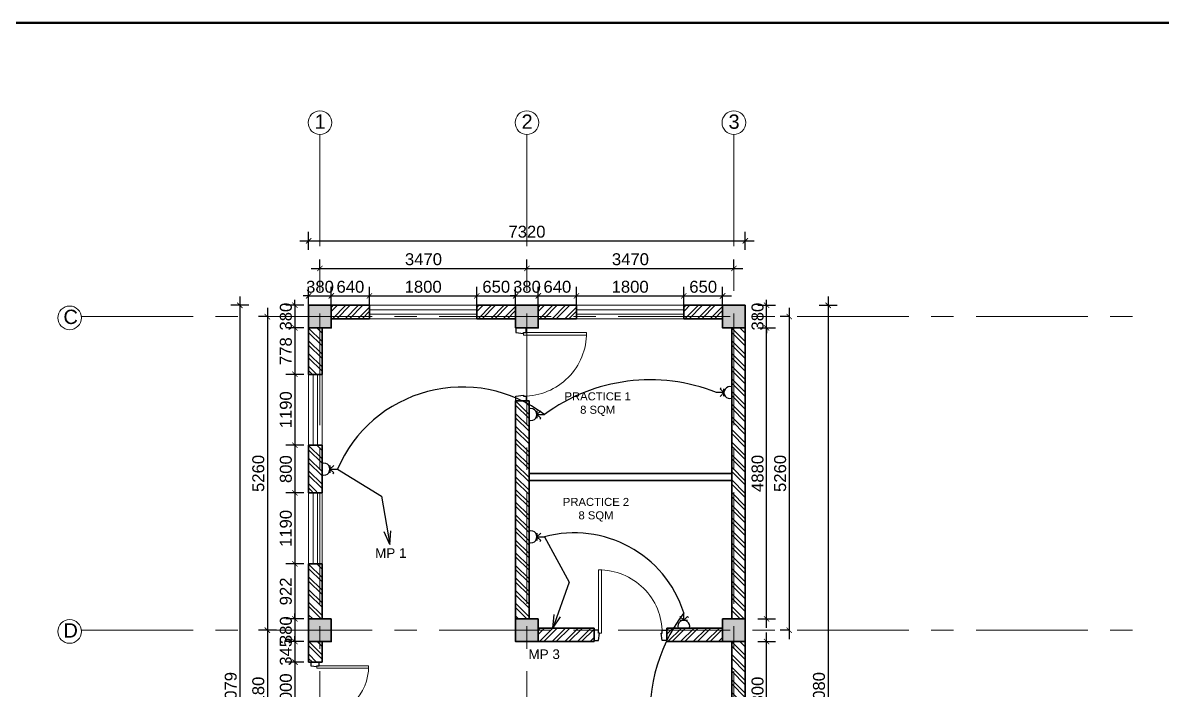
# Model space of a CAD drawing. Header units: inches. Extents: x 527934 to 2134587, y -408734 to 227304.
# Drawn here: x 1940312 to 1959416, y -239262 to -228067 of the extents above; entities that cross this region are included whole.
import ezdxf

# ---------------------------------------------------------------- set-up
doc = ezdxf.new("R2010")
doc.units = ezdxf.units.IN
doc.header["$MEASUREMENT"] = 0
doc.linetypes.add('CENTER', pattern=[2, 1.25, -0.25, 0.25, -0.25])
for name, color, linetype, lineweight in [('2 POWER TEL COMP', 3, 'Continuous', 25), ('6 LIGHT PT WIRING', 3, 'Continuous', 25), ('7 POWER PT WIRING', 3, 'Continuous', 25), ('centre line', 1, 'CENTER', 9), ('dim', 253, 'Continuous', 9), ('door', 77, 'Continuous', 13), ('furniture', 253, 'Continuous', 5), ('hatch', 250, 'Continuous', 5), ('sill', 253, 'Continuous', 13), ('text', 7, 'Continuous', 13), ('TITLE THICK', 7, 'Continuous', 50), ('wall - brick', 30, 'Continuous', 35), ('window', 1, 'Continuous', 15)]:
    doc.layers.add(name, color=color, linetype=linetype, lineweight=lineweight)
doc.styles.add('labelling', font='arial.ttf')
doc.styles.get("Standard").update_dxf_attribs({"font": 'arial.ttf'})
doc.styles.add('style1', font='arial.ttf')
doc.dimstyles.new('dim 100', dxfattribs={"dimtxt": 200, "dimasz": 90, "dimexe": 150, "dimexo": 150, "dimgap": 50, "dimtad": 1, "dimdec": 0, "dimzin": 0, "dimdsep": 46, "dimtxsty": 'Standard', "dimblk": 'ARCHTICK', "dimcen": 100, "dimdle": 150, "dimazin": 0, "dimtfac": 1, "dimtdec": 0, "dimtix": 1, "dimtmove": 2, "dimatfit": 3, "dimfxl": 150, "dimfxlon": 1, "dimtolj": 1, "dimtzin": 0, "dimarcsym": 0})

# ---------------------------------------------------------------- blocks, each defined once
blk = doc.blocks.new('Dd1')
at = {"layer": 'door'}
for p, q in [((6330587, 14339), (6330587, 13509)), ((6330599, 14377), (6330625, 14377)), ((6330625, 14377), (6330625, 13510))]:
    blk.add_line(p, q, dxfattribs=at)
at = {"layer": 'door', "lineweight": 25}
for points in [[(6330599, 14377), (6330587, 14377), (6330587, 14339), (6330524, 14339), (6330524, 14479), (6330587, 14479)], [(6331449, 14377), (6331461, 14377), (6331461, 14339), (6331524, 14339), (6331524, 14479), (6331461, 14479)]]:
    blk.add_lwpolyline(points, close=True, dxfattribs=at)
at = {"layer": 'door'}
blk.add_arc((6330593, 14377), 868, 269.6039, 0, dxfattribs=at)
blk = doc.blocks.new('_ArchTick')
at = {"color": 0, "linetype": 'ByBlock', "const_width": 0.15}
blk.add_lwpolyline([(-0.5, -0.5), (0.5, 0.5)], dxfattribs=at)
blk = doc.blocks.new('*D2222')
at = {"layer": 'Defpoints', "color": 0, "ltscale": 400}
for p in [(1945485, -232648), (1945105, -233111), (1945485, -233111)]:
    blk.add_point(p, dxfattribs=at)
at = {"layer": 'dim', "color": 0, "lineweight": -2, "ltscale": 400}
for p, q in [((1945105, -232798), (1945105, -232498)), ((1945485, -232798), (1945485, -232498)), ((1945105, -232648), (1945015, -232648)), ((1945105, -232648), (1945485, -232648)), ((1945485, -232648), (1945575, -232648))]:
    blk.add_line(p, q, dxfattribs=at)
at = {"layer": 'dim', "color": 0, "lineweight": -2, "ltscale": 400, "xscale": 90, "yscale": 90, "zscale": 90}
blk.add_blockref('_ArchTick', (1945105, -232648), dxfattribs=at)
at = {"layer": 'dim', "color": 0, "lineweight": -2, "ltscale": 400, "xscale": 90, "yscale": 90, "zscale": 90, "rotation": 180}
blk.add_blockref('_ArchTick', (1945485, -232648), dxfattribs=at)
at = {"layer": 'dim', "color": 0, "ltscale": 400, "insert": (1945295, -232496), "char_height": 200, "attachment_point": 5}
blk.add_mtext('\\A1;380', dxfattribs=at)
blk = doc.blocks.new('*D2223')
at = {"layer": 'Defpoints', "color": 0, "ltscale": 400}
for p in [(1946125, -232648), (1945485, -233111), (1946125, -233111)]:
    blk.add_point(p, dxfattribs=at)
at = {"layer": 'dim', "color": 0, "lineweight": -2, "ltscale": 400}
for p, q in [((1945485, -232798), (1945485, -232498)), ((1946125, -232798), (1946125, -232498)), ((1945335, -232648), (1946275, -232648))]:
    blk.add_line(p, q, dxfattribs=at)
at = {"layer": 'dim', "color": 0, "lineweight": -2, "ltscale": 400, "xscale": 90, "yscale": 90, "zscale": 90, "rotation": 180}
blk.add_blockref('_ArchTick', (1945485, -232648), dxfattribs=at)
at = {"layer": 'dim', "color": 0, "lineweight": -2, "ltscale": 400, "xscale": 90, "yscale": 90, "zscale": 90}
blk.add_blockref('_ArchTick', (1946125, -232648), dxfattribs=at)
at = {"layer": 'dim', "color": 0, "ltscale": 400, "insert": (1945805, -232496), "char_height": 200, "attachment_point": 5}
blk.add_mtext('\\A1;640', dxfattribs=at)
blk = doc.blocks.new('*D2224')
at = {"layer": 'Defpoints', "color": 0, "ltscale": 400}
for p in [(1947925, -232648), (1946125, -233111), (1947925, -233111)]:
    blk.add_point(p, dxfattribs=at)
at = {"layer": 'dim', "color": 0, "lineweight": -2, "ltscale": 400}
for p, q in [((1946125, -232798), (1946125, -232498)), ((1947925, -232798), (1947925, -232498)), ((1945975, -232648), (1948075, -232648))]:
    blk.add_line(p, q, dxfattribs=at)
at = {"layer": 'dim', "color": 0, "lineweight": -2, "ltscale": 400, "xscale": 90, "yscale": 90, "zscale": 90, "rotation": 180}
blk.add_blockref('_ArchTick', (1946125, -232648), dxfattribs=at)
at = {"layer": 'dim', "color": 0, "lineweight": -2, "ltscale": 400, "xscale": 90, "yscale": 90, "zscale": 90}
blk.add_blockref('_ArchTick', (1947925, -232648), dxfattribs=at)
at = {"layer": 'dim', "color": 0, "ltscale": 400, "insert": (1947025, -232496), "char_height": 200, "attachment_point": 5}
blk.add_mtext('\\A1;1800', dxfattribs=at)
blk = doc.blocks.new('*D2225')
at = {"layer": 'Defpoints', "color": 0, "ltscale": 400}
for p in [(1948575, -232648), (1947925, -233111), (1948575, -233111)]:
    blk.add_point(p, dxfattribs=at)
at = {"layer": 'dim', "color": 0, "lineweight": -2, "ltscale": 400}
for p, q in [((1947925, -232798), (1947925, -232498)), ((1948575, -232798), (1948575, -232498)), ((1947775, -232648), (1948725, -232648))]:
    blk.add_line(p, q, dxfattribs=at)
at = {"layer": 'dim', "color": 0, "lineweight": -2, "ltscale": 400, "xscale": 90, "yscale": 90, "zscale": 90, "rotation": 180}
blk.add_blockref('_ArchTick', (1947925, -232648), dxfattribs=at)
at = {"layer": 'dim', "color": 0, "lineweight": -2, "ltscale": 400, "xscale": 90, "yscale": 90, "zscale": 90}
blk.add_blockref('_ArchTick', (1948575, -232648), dxfattribs=at)
at = {"layer": 'dim', "color": 0, "ltscale": 400, "insert": (1948250, -232496), "char_height": 200, "attachment_point": 5}
blk.add_mtext('\\A1;650', dxfattribs=at)
blk = doc.blocks.new('*D2226')
at = {"layer": 'Defpoints', "color": 0, "ltscale": 400}
for p in [(1948955, -232648), (1948575, -233111), (1948955, -233111)]:
    blk.add_point(p, dxfattribs=at)
at = {"layer": 'dim', "color": 0, "lineweight": -2, "ltscale": 400}
for p, q in [((1948575, -232798), (1948575, -232498)), ((1948955, -232798), (1948955, -232498)), ((1948575, -232648), (1948485, -232648)), ((1948575, -232648), (1948955, -232648)), ((1948955, -232648), (1949045, -232648))]:
    blk.add_line(p, q, dxfattribs=at)
at = {"layer": 'dim', "color": 0, "lineweight": -2, "ltscale": 400, "xscale": 90, "yscale": 90, "zscale": 90}
blk.add_blockref('_ArchTick', (1948575, -232648), dxfattribs=at)
at = {"layer": 'dim', "color": 0, "lineweight": -2, "ltscale": 400, "xscale": 90, "yscale": 90, "zscale": 90, "rotation": 180}
blk.add_blockref('_ArchTick', (1948955, -232648), dxfattribs=at)
at = {"layer": 'dim', "color": 0, "ltscale": 400, "insert": (1948765, -232496), "char_height": 200, "attachment_point": 5}
blk.add_mtext('\\A1;380', dxfattribs=at)
blk = doc.blocks.new('*D2227')
at = {"layer": 'Defpoints', "color": 0, "ltscale": 400}
for p in [(1949595, -232648), (1948955, -233111), (1949595, -233111)]:
    blk.add_point(p, dxfattribs=at)
at = {"layer": 'dim', "color": 0, "lineweight": -2, "ltscale": 400}
for p, q in [((1948955, -232798), (1948955, -232498)), ((1949595, -232798), (1949595, -232498)), ((1948805, -232648), (1949745, -232648))]:
    blk.add_line(p, q, dxfattribs=at)
at = {"layer": 'dim', "color": 0, "lineweight": -2, "ltscale": 400, "xscale": 90, "yscale": 90, "zscale": 90, "rotation": 180}
blk.add_blockref('_ArchTick', (1948955, -232648), dxfattribs=at)
at = {"layer": 'dim', "color": 0, "lineweight": -2, "ltscale": 400, "xscale": 90, "yscale": 90, "zscale": 90}
blk.add_blockref('_ArchTick', (1949595, -232648), dxfattribs=at)
at = {"layer": 'dim', "color": 0, "ltscale": 400, "insert": (1949275, -232496), "char_height": 200, "attachment_point": 5}
blk.add_mtext('\\A1;640', dxfattribs=at)
blk = doc.blocks.new('*D2228')
at = {"layer": 'Defpoints', "color": 0, "ltscale": 400}
for p in [(1951395, -232648), (1949595, -233111), (1951395, -233111)]:
    blk.add_point(p, dxfattribs=at)
at = {"layer": 'dim', "color": 0, "lineweight": -2, "ltscale": 400}
for p, q in [((1949595, -232798), (1949595, -232498)), ((1951395, -232798), (1951395, -232498)), ((1949445, -232648), (1951545, -232648))]:
    blk.add_line(p, q, dxfattribs=at)
at = {"layer": 'dim', "color": 0, "lineweight": -2, "ltscale": 400, "xscale": 90, "yscale": 90, "zscale": 90, "rotation": 180}
blk.add_blockref('_ArchTick', (1949595, -232648), dxfattribs=at)
at = {"layer": 'dim', "color": 0, "lineweight": -2, "ltscale": 400, "xscale": 90, "yscale": 90, "zscale": 90}
blk.add_blockref('_ArchTick', (1951395, -232648), dxfattribs=at)
at = {"layer": 'dim', "color": 0, "ltscale": 400, "insert": (1950495, -232496), "char_height": 200, "attachment_point": 5}
blk.add_mtext('\\A1;1800', dxfattribs=at)
blk = doc.blocks.new('*D2229')
at = {"layer": 'Defpoints', "color": 0, "ltscale": 400}
for p in [(1952045, -232648), (1951395, -233111), (1952045, -233111)]:
    blk.add_point(p, dxfattribs=at)
at = {"layer": 'dim', "color": 0, "lineweight": -2, "ltscale": 400}
for p, q in [((1951395, -232798), (1951395, -232498)), ((1952045, -232798), (1952045, -232498)), ((1951245, -232648), (1952195, -232648))]:
    blk.add_line(p, q, dxfattribs=at)
at = {"layer": 'dim', "color": 0, "lineweight": -2, "ltscale": 400, "xscale": 90, "yscale": 90, "zscale": 90, "rotation": 180}
blk.add_blockref('_ArchTick', (1951395, -232648), dxfattribs=at)
at = {"layer": 'dim', "color": 0, "lineweight": -2, "ltscale": 400, "xscale": 90, "yscale": 90, "zscale": 90}
blk.add_blockref('_ArchTick', (1952045, -232648), dxfattribs=at)
at = {"layer": 'dim', "color": 0, "ltscale": 400, "insert": (1951720, -232496), "char_height": 200, "attachment_point": 5}
blk.add_mtext('\\A1;650', dxfattribs=at)
blk = doc.blocks.new('*D2230')
at = {"layer": 'Defpoints', "color": 0, "ltscale": 400}
for p in [(1945295, -232187), (1948765, -232187), (1948765, -232187)]:
    blk.add_point(p, dxfattribs=at)
at = {"layer": 'dim', "color": 0, "lineweight": -2, "ltscale": 400}
for p, q in [((1945295, -232187), (1945295, -232037)), ((1948765, -232187), (1948765, -232037)), ((1945145, -232187), (1948915, -232187))]:
    blk.add_line(p, q, dxfattribs=at)
at = {"layer": 'dim', "color": 0, "lineweight": -2, "ltscale": 400, "xscale": 90, "yscale": 90, "zscale": 90, "rotation": 180}
blk.add_blockref('_ArchTick', (1945295, -232187), dxfattribs=at)
at = {"layer": 'dim', "color": 0, "lineweight": -2, "ltscale": 400, "xscale": 90, "yscale": 90, "zscale": 90}
blk.add_blockref('_ArchTick', (1948765, -232187), dxfattribs=at)
at = {"layer": 'dim', "color": 0, "ltscale": 400, "insert": (1947030, -232034), "char_height": 200, "attachment_point": 5}
blk.add_mtext('\\A1;3470', dxfattribs=at)
blk = doc.blocks.new('*D2231')
at = {"layer": 'Defpoints', "color": 0, "ltscale": 400}
for p in [(1948765, -232187), (1952235, -232187), (1952235, -232187)]:
    blk.add_point(p, dxfattribs=at)
at = {"layer": 'dim', "color": 0, "lineweight": -2, "ltscale": 400}
for p, q in [((1948765, -232187), (1948765, -232037)), ((1952235, -232187), (1952235, -232037)), ((1948615, -232187), (1952385, -232187))]:
    blk.add_line(p, q, dxfattribs=at)
at = {"layer": 'dim', "color": 0, "lineweight": -2, "ltscale": 400, "xscale": 90, "yscale": 90, "zscale": 90, "rotation": 180}
blk.add_blockref('_ArchTick', (1948765, -232187), dxfattribs=at)
at = {"layer": 'dim', "color": 0, "lineweight": -2, "ltscale": 400, "xscale": 90, "yscale": 90, "zscale": 90}
blk.add_blockref('_ArchTick', (1952235, -232187), dxfattribs=at)
at = {"layer": 'dim', "color": 0, "ltscale": 400, "insert": (1950500, -232034), "char_height": 200, "attachment_point": 5}
blk.add_mtext('\\A1;3470', dxfattribs=at)
blk = doc.blocks.new('*D2232')
at = {"layer": 'Defpoints', "color": 0, "ltscale": 400}
for p in [(1952425, -231725), (1945105, -233377), (1952425, -233377)]:
    blk.add_point(p, dxfattribs=at)
at = {"layer": 'dim', "color": 0, "lineweight": -2, "ltscale": 400}
for p, q in [((1944955, -231725), (1952575, -231725)), ((1945105, -231875), (1945105, -231575)), ((1952425, -231875), (1952425, -231575))]:
    blk.add_line(p, q, dxfattribs=at)
at = {"layer": 'dim', "color": 0, "lineweight": -2, "ltscale": 400, "xscale": 90, "yscale": 90, "zscale": 90, "rotation": 180}
blk.add_blockref('_ArchTick', (1945105, -231725), dxfattribs=at)
at = {"layer": 'dim', "color": 0, "lineweight": -2, "ltscale": 400, "xscale": 90, "yscale": 90, "zscale": 90}
blk.add_blockref('_ArchTick', (1952425, -231725), dxfattribs=at)
at = {"layer": 'dim', "color": 0, "ltscale": 400, "insert": (1948765, -231572), "char_height": 200, "attachment_point": 5}
blk.add_mtext('\\A1;7320', dxfattribs=at)
blk = doc.blocks.new('*D2233')
at = {"layer": 'Defpoints', "color": 0, "ltscale": 400}
for p in [(1945409, -232806), (1944875, -233186), (1945409, -233186)]:
    blk.add_point(p, dxfattribs=at)
at = {"layer": 'dim', "color": 0, "lineweight": -2, "ltscale": 400}
for p, q in [((1945025, -232806), (1944725, -232806)), ((1944875, -232806), (1944875, -232716)), ((1944875, -232806), (1944875, -233186)), ((1945025, -233186), (1944725, -233186)), ((1944875, -233186), (1944875, -233276))]:
    blk.add_line(p, q, dxfattribs=at)
at = {"layer": 'dim', "color": 0, "lineweight": -2, "ltscale": 400, "xscale": 90, "yscale": 90, "zscale": 90}
for p, rotation in [((1944875, -232806), 270), ((1944875, -233186), 90)]:
    blk.add_blockref('_ArchTick', p, dxfattribs=dict(at, rotation=rotation))
at = {"layer": 'dim', "color": 0, "ltscale": 400, "insert": (1944723, -232996), "char_height": 200, "attachment_point": 5, "rotation": 90}
blk.add_mtext('\\A1;380', dxfattribs=at)
blk = doc.blocks.new('*D2234')
at = {"layer": 'Defpoints', "color": 0, "ltscale": 400}
for p in [(1945409, -233186), (1944875, -233964), (1945409, -233964)]:
    blk.add_point(p, dxfattribs=at)
at = {"layer": 'dim', "color": 0, "lineweight": -2, "ltscale": 400}
for p, q in [((1944875, -233036), (1944875, -234114)), ((1945025, -233186), (1944725, -233186)), ((1945025, -233964), (1944725, -233964))]:
    blk.add_line(p, q, dxfattribs=at)
at = {"layer": 'dim', "color": 0, "lineweight": -2, "ltscale": 400, "xscale": 90, "yscale": 90, "zscale": 90}
for p, rotation in [((1944875, -233186), 90), ((1944875, -233964), 270)]:
    blk.add_blockref('_ArchTick', p, dxfattribs=dict(at, rotation=rotation))
at = {"layer": 'dim', "color": 0, "ltscale": 400, "insert": (1944723, -233575), "char_height": 200, "attachment_point": 5, "rotation": 90}
blk.add_mtext('\\A1;778', dxfattribs=at)
blk = doc.blocks.new('*D2235')
at = {"layer": 'Defpoints', "color": 0, "ltscale": 400}
for p in [(1945409, -233964), (1944875, -235154), (1945409, -235154)]:
    blk.add_point(p, dxfattribs=at)
at = {"layer": 'dim', "color": 0, "lineweight": -2, "ltscale": 400}
for p, q in [((1944875, -233814), (1944875, -235304)), ((1945025, -233964), (1944725, -233964)), ((1945025, -235154), (1944725, -235154))]:
    blk.add_line(p, q, dxfattribs=at)
at = {"layer": 'dim', "color": 0, "lineweight": -2, "ltscale": 400, "xscale": 90, "yscale": 90, "zscale": 90}
for p, rotation in [((1944875, -233964), 90), ((1944875, -235154), 270)]:
    blk.add_blockref('_ArchTick', p, dxfattribs=dict(at, rotation=rotation))
at = {"layer": 'dim', "color": 0, "ltscale": 400, "insert": (1944723, -234559), "char_height": 200, "attachment_point": 5, "rotation": 90}
blk.add_mtext('\\A1;1190', dxfattribs=at)
blk = doc.blocks.new('*D2236')
at = {"layer": 'Defpoints', "color": 0, "ltscale": 400}
for p in [(1945409, -235154), (1944875, -235954), (1945409, -235954)]:
    blk.add_point(p, dxfattribs=at)
at = {"layer": 'dim', "color": 0, "lineweight": -2, "ltscale": 400}
for p, q in [((1945025, -235154), (1944725, -235154)), ((1944875, -235004), (1944875, -236104)), ((1945025, -235954), (1944725, -235954))]:
    blk.add_line(p, q, dxfattribs=at)
at = {"layer": 'dim', "color": 0, "lineweight": -2, "ltscale": 400, "xscale": 90, "yscale": 90, "zscale": 90}
for p, rotation in [((1944875, -235154), 90), ((1944875, -235954), 270)]:
    blk.add_blockref('_ArchTick', p, dxfattribs=dict(at, rotation=rotation))
at = {"layer": 'dim', "color": 0, "ltscale": 400, "insert": (1944723, -235554), "char_height": 200, "attachment_point": 5, "rotation": 90}
blk.add_mtext('\\A1;800', dxfattribs=at)
blk = doc.blocks.new('*D2237')
at = {"layer": 'Defpoints', "color": 0, "ltscale": 400}
for p in [(1945409, -235954), (1944875, -237144), (1945409, -237144)]:
    blk.add_point(p, dxfattribs=at)
at = {"layer": 'dim', "color": 0, "lineweight": -2, "ltscale": 400}
for p, q in [((1944875, -235804), (1944875, -237294)), ((1945025, -235954), (1944725, -235954)), ((1945025, -237144), (1944725, -237144))]:
    blk.add_line(p, q, dxfattribs=at)
at = {"layer": 'dim', "color": 0, "lineweight": -2, "ltscale": 400, "xscale": 90, "yscale": 90, "zscale": 90}
for p, rotation in [((1944875, -235954), 90), ((1944875, -237144), 270)]:
    blk.add_blockref('_ArchTick', p, dxfattribs=dict(at, rotation=rotation))
at = {"layer": 'dim', "color": 0, "ltscale": 400, "insert": (1944723, -236549), "char_height": 200, "attachment_point": 5, "rotation": 90}
blk.add_mtext('\\A1;1190', dxfattribs=at)
blk = doc.blocks.new('*D2238')
at = {"layer": 'Defpoints', "color": 0, "ltscale": 400}
for p in [(1945409, -237144), (1944875, -238066), (1945409, -238066)]:
    blk.add_point(p, dxfattribs=at)
at = {"layer": 'dim', "color": 0, "lineweight": -2, "ltscale": 400}
for p, q in [((1944875, -236994), (1944875, -238216)), ((1945025, -237144), (1944725, -237144)), ((1945025, -238066), (1944725, -238066))]:
    blk.add_line(p, q, dxfattribs=at)
at = {"layer": 'dim', "color": 0, "lineweight": -2, "ltscale": 400, "xscale": 90, "yscale": 90, "zscale": 90}
for p, rotation in [((1944875, -237144), 90), ((1944875, -238066), 270)]:
    blk.add_blockref('_ArchTick', p, dxfattribs=dict(at, rotation=rotation))
at = {"layer": 'dim', "color": 0, "ltscale": 400, "insert": (1944723, -237605), "char_height": 200, "attachment_point": 5, "rotation": 90}
blk.add_mtext('\\A1;922', dxfattribs=at)
blk = doc.blocks.new('*D2239')
at = {"layer": 'Defpoints', "color": 0, "ltscale": 400}
for p in [(1945409, -238066), (1944875, -238446), (1945409, -238446)]:
    blk.add_point(p, dxfattribs=at)
at = {"layer": 'dim', "color": 0, "lineweight": -2, "ltscale": 400}
for p, q in [((1944875, -238066), (1944875, -237976)), ((1945025, -238066), (1944725, -238066)), ((1944875, -238066), (1944875, -238446)), ((1945025, -238446), (1944725, -238446)), ((1944875, -238446), (1944875, -238536))]:
    blk.add_line(p, q, dxfattribs=at)
at = {"layer": 'dim', "color": 0, "lineweight": -2, "ltscale": 400, "xscale": 90, "yscale": 90, "zscale": 90}
for p, rotation in [((1944875, -238066), 270), ((1944875, -238446), 90)]:
    blk.add_blockref('_ArchTick', p, dxfattribs=dict(at, rotation=rotation))
at = {"layer": 'dim', "color": 0, "ltscale": 400, "insert": (1944723, -238256), "char_height": 200, "attachment_point": 5, "rotation": 90}
blk.add_mtext('\\A1;380', dxfattribs=at)
blk = doc.blocks.new('*D2240')
at = {"layer": 'Defpoints', "color": 0, "ltscale": 400}
for p in [(1945409, -238446), (1944875, -238791), (1945409, -238791)]:
    blk.add_point(p, dxfattribs=at)
at = {"layer": 'dim', "color": 0, "lineweight": -2, "ltscale": 400}
for p, q in [((1944875, -238446), (1944875, -238356)), ((1945025, -238446), (1944725, -238446)), ((1944875, -238446), (1944875, -238791)), ((1945025, -238791), (1944725, -238791)), ((1944875, -238791), (1944875, -238881))]:
    blk.add_line(p, q, dxfattribs=at)
at = {"layer": 'dim', "color": 0, "lineweight": -2, "ltscale": 400, "xscale": 90, "yscale": 90, "zscale": 90}
for p, rotation in [((1944875, -238446), 270), ((1944875, -238791), 90)]:
    blk.add_blockref('_ArchTick', p, dxfattribs=dict(at, rotation=rotation))
at = {"layer": 'dim', "color": 0, "ltscale": 400, "insert": (1944723, -238618), "char_height": 200, "attachment_point": 5, "rotation": 90}
blk.add_mtext('\\A1;345', dxfattribs=at)
blk = doc.blocks.new('*D2241')
at = {"layer": 'Defpoints', "color": 0, "ltscale": 400}
for p in [(1945409, -238791), (1944875, -239791), (1945409, -239791)]:
    blk.add_point(p, dxfattribs=at)
at = {"layer": 'dim', "color": 0, "lineweight": -2, "ltscale": 400}
for p, q in [((1945025, -238791), (1944725, -238791)), ((1944875, -238641), (1944875, -239941)), ((1945025, -239791), (1944725, -239791))]:
    blk.add_line(p, q, dxfattribs=at)
at = {"layer": 'dim', "color": 0, "lineweight": -2, "ltscale": 400, "xscale": 90, "yscale": 90, "zscale": 90}
for p, rotation in [((1944875, -238791), 90), ((1944875, -239791), 270)]:
    blk.add_blockref('_ArchTick', p, dxfattribs=dict(at, rotation=rotation))
at = {"layer": 'dim', "color": 0, "ltscale": 400, "insert": (1944723, -239291), "char_height": 200, "attachment_point": 5, "rotation": 90}
blk.add_mtext('\\A1;1000', dxfattribs=at)
blk = doc.blocks.new('*D2248')
at = {"layer": 'Defpoints', "color": 0, "ltscale": 400}
for p in [(1945928, -232806), (1943951, -245885), (1945928, -245885)]:
    blk.add_point(p, dxfattribs=at)
at = {"layer": 'dim', "color": 0, "lineweight": -2, "ltscale": 400}
for p, q in [((1943951, -232656), (1943951, -246035)), ((1944101, -232806), (1943801, -232806)), ((1944101, -245885), (1943801, -245885))]:
    blk.add_line(p, q, dxfattribs=at)
at = {"layer": 'dim', "color": 0, "lineweight": -2, "ltscale": 400, "xscale": 90, "yscale": 90, "zscale": 90}
for p, rotation in [((1943951, -232806), 90), ((1943951, -245885), 270)]:
    blk.add_blockref('_ArchTick', p, dxfattribs=dict(at, rotation=rotation))
at = {"layer": 'dim', "color": 0, "ltscale": 400, "insert": (1943799, -239345), "char_height": 200, "attachment_point": 5, "rotation": 90}
blk.add_mtext('\\A1;13079', dxfattribs=at)
blk = doc.blocks.new('*D2249')
at = {"layer": 'Defpoints', "color": 0, "ltscale": 400}
for p in [(1944532, -232996), (1944413, -238256), (1944532, -238256)]:
    blk.add_point(p, dxfattribs=at)
at = {"layer": 'dim', "color": 0, "lineweight": -2, "ltscale": 400}
for p, q in [((1944413, -232846), (1944413, -238406)), ((1944413, -232996), (1944263, -232996)), ((1944413, -238256), (1944263, -238256))]:
    blk.add_line(p, q, dxfattribs=at)
at = {"layer": 'dim', "color": 0, "lineweight": -2, "ltscale": 400, "xscale": 90, "yscale": 90, "zscale": 90}
for p, rotation in [((1944413, -232996), 90), ((1944413, -238256), 270)]:
    blk.add_blockref('_ArchTick', p, dxfattribs=dict(at, rotation=rotation))
at = {"layer": 'dim', "color": 0, "ltscale": 400, "insert": (1944261, -235626), "char_height": 200, "attachment_point": 5, "rotation": 90}
blk.add_mtext('\\A1;5260', dxfattribs=at)
blk = doc.blocks.new('*D2250')
at = {"layer": 'Defpoints', "color": 0, "ltscale": 400}
for p in [(1945433, -238256), (1944413, -240436), (1945433, -240436)]:
    blk.add_point(p, dxfattribs=at)
at = {"layer": 'dim', "color": 0, "lineweight": -2, "ltscale": 400}
for p, q in [((1944413, -238106), (1944413, -240586)), ((1944563, -238256), (1944263, -238256)), ((1944563, -240436), (1944263, -240436))]:
    blk.add_line(p, q, dxfattribs=at)
at = {"layer": 'dim', "color": 0, "lineweight": -2, "ltscale": 400, "xscale": 90, "yscale": 90, "zscale": 90}
for p, rotation in [((1944413, -238256), 90), ((1944413, -240436), 270)]:
    blk.add_blockref('_ArchTick', p, dxfattribs=dict(at, rotation=rotation))
at = {"layer": 'dim', "color": 0, "ltscale": 400, "insert": (1944261, -239346), "char_height": 200, "attachment_point": 5, "rotation": 90}
blk.add_mtext('\\A1;2180', dxfattribs=at)
blk = doc.blocks.new('*D2787')
at = {"layer": 'Defpoints', "color": 0, "ltscale": 400}
for p in [(1952425, -238446), (1952784, -238446), (1952425, -240246)]:
    blk.add_point(p, dxfattribs=at)
at = {"layer": 'furniture', "color": 0, "lineweight": -2, "ltscale": 400}
for p, q in [((1952784, -240396), (1952784, -238296)), ((1952634, -238446), (1952934, -238446)), ((1952634, -240246), (1952934, -240246))]:
    blk.add_line(p, q, dxfattribs=at)
at = {"layer": 'furniture', "color": 0, "lineweight": -2, "ltscale": 400, "xscale": 90, "yscale": 90, "zscale": 90}
for p, rotation in [((1952784, -238446), 90), ((1952784, -240246), 270)]:
    blk.add_blockref('_ArchTick', p, dxfattribs=dict(at, rotation=rotation))
at = {"layer": 'furniture', "color": 0, "ltscale": 400, "insert": (1952632, -239346), "char_height": 200, "attachment_point": 5, "rotation": 90}
blk.add_mtext('\\A1;1800', dxfattribs=at)
blk = doc.blocks.new('*D2788')
at = {"layer": 'Defpoints', "color": 0, "ltscale": 400}
for p in [(1952425, -233186), (1952784, -233186), (1952425, -238066)]:
    blk.add_point(p, dxfattribs=at)
at = {"layer": 'furniture', "color": 0, "lineweight": -2, "ltscale": 400}
for p, q in [((1952784, -238216), (1952784, -233036)), ((1952634, -233186), (1952934, -233186)), ((1952634, -238066), (1952934, -238066))]:
    blk.add_line(p, q, dxfattribs=at)
at = {"layer": 'furniture', "color": 0, "lineweight": -2, "ltscale": 400, "xscale": 90, "yscale": 90, "zscale": 90}
for p, rotation in [((1952784, -233186), 90), ((1952784, -238066), 270)]:
    blk.add_blockref('_ArchTick', p, dxfattribs=dict(at, rotation=rotation))
at = {"layer": 'furniture', "color": 0, "ltscale": 400, "insert": (1952632, -235626), "char_height": 200, "attachment_point": 5, "rotation": 90}
blk.add_mtext('\\A1;4880', dxfattribs=at)
blk = doc.blocks.new('*D2789')
at = {"layer": 'Defpoints', "color": 0, "ltscale": 400}
for p in [(1952425, -232806), (1952784, -232806), (1952425, -233186)]:
    blk.add_point(p, dxfattribs=at)
at = {"layer": 'furniture', "color": 0, "lineweight": -2, "ltscale": 400}
for p, q in [((1952634, -232806), (1952934, -232806)), ((1952784, -232806), (1952784, -232716)), ((1952784, -233186), (1952784, -232806)), ((1952634, -233186), (1952934, -233186)), ((1952784, -233186), (1952784, -233276))]:
    blk.add_line(p, q, dxfattribs=at)
at = {"layer": 'furniture', "color": 0, "lineweight": -2, "ltscale": 400, "xscale": 90, "yscale": 90, "zscale": 90}
for p, rotation in [((1952784, -232806), 270), ((1952784, -233186), 90)]:
    blk.add_blockref('_ArchTick', p, dxfattribs=dict(at, rotation=rotation))
at = {"layer": 'furniture', "color": 0, "ltscale": 400, "insert": (1952632, -232996), "char_height": 200, "attachment_point": 5, "rotation": 90}
blk.add_mtext('\\A1;380', dxfattribs=at)
blk = doc.blocks.new('*D2790')
at = {"layer": 'Defpoints', "color": 0, "ltscale": 400}
for p in [(1952425, -232806), (1952425, -245886), (1953814, -245886)]:
    blk.add_point(p, dxfattribs=at)
at = {"layer": 'furniture', "color": 0, "lineweight": -2, "ltscale": 400}
for p, q in [((1953814, -232656), (1953814, -246036)), ((1953664, -232806), (1953964, -232806)), ((1953664, -245886), (1953964, -245886))]:
    blk.add_line(p, q, dxfattribs=at)
at = {"layer": 'furniture', "color": 0, "lineweight": -2, "ltscale": 400, "xscale": 90, "yscale": 90, "zscale": 90}
for p, rotation in [((1953814, -232806), 90), ((1953814, -245886), 270)]:
    blk.add_blockref('_ArchTick', p, dxfattribs=dict(at, rotation=rotation))
at = {"layer": 'furniture', "color": 0, "ltscale": 400, "insert": (1953662, -239346), "char_height": 200, "attachment_point": 5, "rotation": 90}
blk.add_mtext('\\A1;13080', dxfattribs=at)
blk = doc.blocks.new('*D2791')
at = {"layer": 'Defpoints', "color": 0, "ltscale": 400}
for p in [(1953163, -232996), (1953163, -238256), (1953163, -238256)]:
    blk.add_point(p, dxfattribs=at)
at = {"layer": 'dim', "color": 0, "lineweight": -2, "ltscale": 400}
for p, q in [((1953163, -232846), (1953163, -238406)), ((1953163, -232996), (1953013, -232996)), ((1953163, -238256), (1953013, -238256))]:
    blk.add_line(p, q, dxfattribs=at)
at = {"layer": 'dim', "color": 0, "lineweight": -2, "ltscale": 400, "xscale": 90, "yscale": 90, "zscale": 90}
for p, rotation in [((1953163, -232996), 90), ((1953163, -238256), 270)]:
    blk.add_blockref('_ArchTick', p, dxfattribs=dict(at, rotation=rotation))
at = {"layer": 'dim', "color": 0, "ltscale": 400, "insert": (1953011, -235626), "char_height": 200, "attachment_point": 5, "rotation": 90}
blk.add_mtext('\\A1;5260', dxfattribs=at)
blk = doc.blocks.new('15 amp socket')
at = {"color": 3, "lineweight": 25}
for p, q in [((593022, 179162), (592958, 179225)), ((593022, 179162), (593022, 179286)), ((593022, 179162), (593085, 179225)), ((593085, 179225), (593102, 179208)), ((592928, 179029), (593115, 179029)), ((592960, 179162), (593084, 179162))]:
    blk.add_line(p, q, dxfattribs=at)
blk.add_arc((593022, 179062), 99.5, 340.3538, 199.6462, dxfattribs=at)
blk = doc.blocks.new('*U1962')
at = {"color": 3}
for p, q in [((-181326.36, -126938.56), (-181304.93, -126935.43)), ((-181304.93, -126935.43), (-181289.28, -126948.68)), ((-181289.28, -126948.68), (-181292.59, -126944.02)), ((-181289.28, -126948.68), (-181294.38, -126946.14))]:
    blk.add_line(p, q, dxfattribs=at)
blk = doc.blocks.new('*U1963')
at = {"color": 3}
for p, q in [((-181326.36, -126938.56), (-181306.16, -126946.36)), ((-181306.16, -126946.36), (-181299.03, -126965.59)), ((-181299.03, -126965.59), (-181302.23, -126960.87)), ((-181299.03, -126965.59), (-181299.62, -126959.9))]:
    blk.add_line(p, q, dxfattribs=at)

msp = doc.modelspace()

# ---------------------------------------------------------------- hatches: boundary and pattern name
h = msp.add_hatch()
h.set_pattern_fill('ANSI31', color=256, scale=10, angle=-90)
h.set_pattern_definition([(315, (1942772.7175, 165779.0668), (0.8838834765, 0.8838834765), [])])
h.paths.add_polyline_path([(1952424.5, -233186), (1952424.5, -232806), (1952044.5, -232806), (1952044.5, -233186)])
h.paths.add_polyline_path([(1952424.5, -238446), (1952424.5, -238066), (1952044.5, -238066), (1952044.5, -238446)])
h.paths.add_polyline_path([(1952424.5, -240626), (1952424.5, -240246), (1952044.5, -240246), (1952044.5, -240626)])
h.paths.add_polyline_path([(1952424.5, -245886), (1952424.5, -245506), (1952044.5, -245506), (1952044.5, -245886)])
h.paths.add_polyline_path([(1948954.5, -240626), (1948954.5, -240246), (1948574.5, -240246), (1948574.5, -240626)])
h.paths.add_polyline_path([(1948954.5, -245886), (1948954.5, -245506), (1948574.5, -245506), (1948574.5, -245886)])
h.paths.add_polyline_path([(1948954.5, -238446), (1948954.5, -238066), (1948574.5, -238066), (1948574.5, -238446)])
h.paths.add_polyline_path([(1948954.5, -233186), (1948954.5, -232806), (1948574.5, -232806), (1948574.5, -233186)])
h.paths.add_polyline_path([(1945484.5, -233186), (1945484.5, -232806), (1945104.5, -232806), (1945104.5, -233186)])
h.paths.add_polyline_path([(1945484.5, -238446), (1945484.5, -238066), (1945104.5, -238066), (1945104.5, -238446)])
h.paths.add_polyline_path([(1945484.5, -240626), (1945484.5, -240246), (1945104.5, -240246), (1945104.5, -240626)])
h.paths.add_polyline_path([(1945484.5, -245886), (1945484.5, -245506), (1945104.5, -245506), (1945104.5, -245886)])
at = {"layer": 'hatch', "lineweight": 5, "ltscale": 400}
h = msp.add_hatch(dxfattribs=at)
h.set_pattern_fill('ANSI32', color=256, scale=400)
h.set_pattern_definition([(45, (-558803.54, -201512.84), (-106.066017, 106.066017), []), (45, (-558732.83, -201512.84), (-106.066017, 106.066017), [])])
h.paths.add_polyline_path([(1945494.5, -233031), (1945494.5, -232806), (1946124.5, -232806), (1946124.5, -233031)])
h = msp.add_hatch(dxfattribs=at)
h.set_pattern_fill('ANSI32', color=256, scale=400)
h.set_pattern_definition([(45, (-556363.54, -201512.84), (-106.066017, 106.066017), []), (45, (-556292.83, -201512.84), (-106.066017, 106.066017), [])])
h.paths.add_polyline_path([(1947934.5, -233031), (1947934.5, -232806), (1948564.5, -232806), (1948564.5, -233031)])
h = msp.add_hatch(dxfattribs=at)
h.set_pattern_fill('ANSI32', color=256, scale=400)
h.set_pattern_definition([(45, (-555333.54, -201512.84), (-106.066017, 106.066017), []), (45, (-555262.83, -201512.84), (-106.066017, 106.066017), [])])
h.paths.add_polyline_path([(1948964.5, -233031), (1948964.5, -232806), (1949594.5, -232806), (1949594.5, -233031)])
h = msp.add_hatch(dxfattribs=at)
h.set_pattern_fill('ANSI32', color=256, scale=400)
h.set_pattern_definition([(45, (-552893.54, -201512.84), (-106.066017, 106.066017), []), (45, (-552822.83, -201512.84), (-106.066017, 106.066017), [])])
h.paths.add_polyline_path([(1951404.5, -233031), (1951404.5, -232806), (1952034.5, -232806), (1952034.5, -233031)])
h = msp.add_hatch(dxfattribs=at)
h.set_pattern_fill('ANSI32', color=256, scale=400, angle=-90)
h.set_pattern_definition([(315, (1976622.66, 2271118.03), (106.066017, 106.066017), []), (315, (1976622.66, 2271047.32), (106.066017, 106.066017), [])])
edge = h.paths.add_edge_path()
edge.add_line((1945104.5, -233186), (1945329.5, -233186))
edge.add_line((1945329.5, -233186), (1945329.5, -233964))
edge.add_line((1945329.5, -233964), (1945104.5, -233964))
edge.add_line((1945104.5, -233964), (1945104.5, -233180))
h = msp.add_hatch(dxfattribs=at)
h.set_pattern_fill('ANSI32', color=256, scale=400, angle=-90)
h.set_pattern_definition([(315, (1983717.66, 2271118.03), (106.066017, 106.066017), []), (315, (1983717.66, 2271047.32), (106.066017, 106.066017), [])])
edge = h.paths.add_edge_path()
edge.add_line((1952199.5, -233186), (1952424.5, -233186))
edge.add_line((1952424.5, -233186), (1952424.5, -238066))
edge.add_line((1952424.5, -238066), (1952199.5, -238066))
edge.add_line((1952199.5, -238066), (1952199.5, -233180))
h = msp.add_hatch(dxfattribs=at)
h.set_pattern_fill('ANSI32', color=256, scale=400, angle=-90)
h.set_pattern_definition([(315, (1980092.66, 2269898.03), (106.066017, 106.066017), []), (315, (1980092.66, 2269827.32), (106.066017, 106.066017), [])])
edge = h.paths.add_edge_path()
edge.add_line((1948574.5, -234406), (1948799.5, -234406))
edge.add_line((1948799.5, -234406), (1948799.5, -238066))
edge.add_line((1948799.5, -238066), (1948574.5, -238066))
edge.add_line((1948574.5, -238066), (1948574.5, -234400))
h = msp.add_hatch(dxfattribs=at)
h.set_pattern_fill('ANSI32', color=256, scale=400, angle=-90)
h.set_pattern_definition([(315, (1976622.66, 2269150.03), (106.066017, 106.066017), []), (315, (1976622.66, 2269079.32), (106.066017, 106.066017), [])])
edge = h.paths.add_edge_path()
edge.add_line((1945104.5, -235154), (1945329.5, -235154))
edge.add_line((1945329.5, -235154), (1945329.5, -235932))
edge.add_line((1945329.5, -235932), (1945104.5, -235932))
edge.add_line((1945104.5, -235932), (1945104.5, -235148))
h = msp.add_hatch(dxfattribs=at)
h.set_pattern_fill('ANSI32', color=256, scale=400, angle=-90)
h.set_pattern_definition([(315, (1976622.66, 2267160.03), (106.066017, 106.066017), []), (315, (1976622.66, 2267089.32), (106.066017, 106.066017), [])])
edge = h.paths.add_edge_path()
edge.add_line((1945104.5, -237144), (1945329.5, -237144))
edge.add_line((1945329.5, -237144), (1945329.5, -238066))
edge.add_line((1945329.5, -238066), (1945104.5, -238066))
edge.add_line((1945104.5, -238066), (1945104.5, -237138))
h = msp.add_hatch(dxfattribs=at)
h.set_pattern_fill('ANSI32', color=256, scale=400)
h.set_pattern_definition([(45, (-555333.54, -206927.84), (-106.066017, 106.066017), []), (45, (-555262.83, -206927.84), (-106.066017, 106.066017), [])])
h.paths.add_polyline_path([(1948964.5, -238446), (1948964.5, -238221), (1949889.5, -238221), (1949889.5, -238446)])
h = msp.add_hatch(dxfattribs=at)
h.set_pattern_fill('ANSI32', color=256, scale=400)
h.set_pattern_definition([(45, (-553178.54, -206927.84), (-106.066017, 106.066017), []), (45, (-553107.83, -206927.84), (-106.066017, 106.066017), [])])
edge = h.paths.add_edge_path()
edge.add_line((1951109.5, -238446), (1951109.5, -238221))
edge.add_line((1951109.5, -238221), (1952044.5, -238221))
edge.add_line((1952044.5, -238221), (1952044.5, -238446))
edge.add_line((1952044.5, -238446), (1951119.5, -238446))
h = msp.add_hatch(dxfattribs=at)
h.set_pattern_fill('ANSI32', color=256, scale=400, angle=-90)
h.set_pattern_definition([(315, (1976626.37, 2265859.01), (106.066017, 106.066017), []), (315, (1976626.37, 2265788.3), (106.066017, 106.066017), [])])
edge = h.paths.add_edge_path()
edge.add_line((1945104.5, -238446), (1945329.5, -238446.5))
edge.add_line((1945329.5, -238446.5), (1945329.5, -238791))
edge.add_line((1945329.5, -238791), (1945104.5, -238791))
edge.add_line((1945104.5, -238791), (1945106.3, -238446))
h = msp.add_hatch(dxfattribs=at)
h.set_pattern_fill('ANSI32', color=256, scale=400, angle=-90)
h.set_pattern_definition([(315, (1983717.66, 2265858.03), (106.066017, 106.066017), []), (315, (1983717.66, 2265787.32), (106.066017, 106.066017), [])])
edge = h.paths.add_edge_path()
edge.add_line((1952199.5, -238446), (1952424.5, -238446))
edge.add_line((1952424.5, -238446), (1952424.5, -240246))
edge.add_line((1952424.5, -240246), (1952199.5, -240246))
edge.add_line((1952199.5, -240246), (1952199.5, -238440))

# ---------------------------------------------------------------- linework, layer by layer
at = {"layer": '6 LIGHT PT WIRING', "ltscale": 400}
for centre, radius, start, end in [((1947680.9, -236456.3), 2280.2, 52.88605, 156.68882), ((1950830.7, -237046.8), 2991.4, 68.18831, 126.36803), ((1949559.9, -238545.8), 1923.8, 17.61549, 105.15916), ((1953669, -239666.4), 2842, 143.19227, 232.60359)]:
    msp.add_arc(centre, radius, start, end, dxfattribs=at)
at = {"layer": 'centre line', "ltscale": 1500}
for p, q in [((1945294.5, -229940.6), (1945294.5, -252511.5)), ((1948764.5, -229940.6), (1948764.5, -252511.5)), ((1952234.5, -229940.6), (1952234.5, -252511.5)), ((1941294.5, -232996), (1959070.5, -232996)), ((1941294.5, -238256), (1959070.5, -238256))]:
    msp.add_line(p, q, dxfattribs=at)
at = {"layer": 'dim'}
for centre in [(1945294.5, -229742.4), (1948764.5, -229742.4), (1952234.5, -229742.4), (1941097.3, -233016.4), (1941097.3, -238276.4)]:
    msp.add_circle(centre, 198.2, dxfattribs=at)
at = {"layer": 'sill'}
for p, q in [((1947924.5, -232806), (1946124.5, -232806)), ((1951394.5, -232806), (1949594.5, -232806)), ((1947924.5, -233031), (1946124.5, -233031)), ((1951394.5, -233031), (1949594.5, -233031)), ((1945104.5, -233964), (1945104.5, -235154)), ((1945329.5, -233964), (1945329.5, -235154)), ((1945104.5, -235954), (1945104.5, -237144)), ((1945329.5, -235954), (1945329.5, -237144))]:
    msp.add_line(p, q, dxfattribs=at)
at = {"layer": 'TITLE THICK'}
msp.add_lwpolyline([(1927490, -228067), (1973690, -228067), (1973690, -261307), (1927490, -261307)], close=True, dxfattribs=at)
at = {"layer": 'wall - brick'}
for p, q in [((1946124.5, -232806), (1945104.5, -232806)), ((1945104.5, -232806), (1945104.5, -233964)), ((1945484.5, -232806), (1945484.5, -233031)), ((1946124.5, -232806), (1946124.5, -233031)), ((1947924.5, -232806), (1947924.5, -233031)), ((1949594.5, -232806), (1947924.5, -232806)), ((1949594.5, -232806), (1949594.5, -233031)), ((1952424.5, -232806), (1951394.5, -232806)), ((1951394.5, -232806), (1951394.5, -233031)), ((1952424.5, -232847), (1952424.5, -240246)), ((1946124.5, -233031), (1945484.5, -233031)), ((1948574.5, -233031), (1947924.5, -233031)), ((1949594.5, -233031), (1948954.5, -233031)), ((1952044.5, -233031), (1951394.5, -233031)), ((1945329.5, -233186), (1945329.5, -233964)), ((1952199.5, -233186), (1952199.5, -238066)), ((1945329.5, -233964), (1945104.5, -233964)), ((1948574.5, -234406), (1948574.5, -238066)), ((1948799.5, -234406), (1948574.5, -234406)), ((1948799.5, -234406), (1948799.5, -238066)), ((1945329.5, -235154), (1945104.5, -235154)), ((1945104.5, -235154), (1945104.5, -235954)), ((1945329.5, -235154), (1945329.5, -235954)), ((1948799.5, -235626), (1952199.5, -235626)), ((1948799.5, -235746), (1952199.5, -235746)), ((1945329.5, -235954), (1945104.5, -235954)), ((1945329.5, -237144), (1945104.5, -237144)), ((1945104.5, -237144), (1945104.5, -238572.6)), ((1945329.5, -237144), (1945329.5, -238066)), ((1948954.5, -238221), (1949889.5, -238221)), ((1949889.5, -238221), (1949889.5, -238446)), ((1951109.5, -238221), (1952044.5, -238221)), ((1951109.5, -238221), (1951109.5, -238446)), ((1945104.5, -238446), (1945104.5, -238791)), ((1945329.5, -238446), (1945329.5, -238791)), ((1948574.5, -238446), (1949889.5, -238446)), ((1951109.5, -238446), (1952044.5, -238446)), ((1952199.5, -238446), (1952199.5, -240246)), ((1945329.5, -238791), (1945104.5, -238791))]:
    msp.add_line(p, q, dxfattribs=at)
for points in [[(1945484.5, -232806), (1945484.5, -233186), (1945104.5, -233186), (1945104.5, -232806)], [(1948954.5, -232806), (1948954.5, -233186), (1948574.5, -233186), (1948574.5, -232806)], [(1952424.5, -232806), (1952424.5, -233186), (1952044.5, -233186), (1952044.5, -232806)], [(1945484.5, -238066), (1945484.5, -238446), (1945104.5, -238446), (1945104.5, -238066)], [(1948954.5, -238066), (1948954.5, -238446), (1948574.5, -238446), (1948574.5, -238066)], [(1952424.5, -238066), (1952424.5, -238446), (1952044.5, -238446), (1952044.5, -238066)]]:
    msp.add_lwpolyline(points, close=True, dxfattribs=at)
at = {"layer": 'window'}
for p, q in [((1947924.5, -232881), (1946124.5, -232881)), ((1951394.5, -232881), (1949594.5, -232881)), ((1947924.5, -232956), (1946124.5, -232956)), ((1951394.5, -232956), (1949594.5, -232956)), ((1945179.5, -233964), (1945179.5, -235154)), ((1945254.5, -233964), (1945254.5, -235154)), ((1945179.5, -235954), (1945179.5, -237144)), ((1945254.5, -235954), (1945254.5, -237144))]:
    msp.add_line(p, q, dxfattribs=at)

# ---------------------------------------------------------------- block references
at = {"layer": '2 POWER TEL COMP'}
for p, rotation in [((2131228.5, -827291.2), 90), ((1769770.5, 358383.7), 270), ((1766300.5, 357467.7), 270), ((1769770.5, 356332.7), 269.9999998799381)]:
    msp.add_blockref('15 amp socket', p, dxfattribs=dict(at, rotation=rotation))
msp.add_blockref('15 amp socket', (1358371.8, -417250), dxfattribs=at)
at = {"layer": '7 POWER PT WIRING', "color": 3, "xscale": 39.99999999988315, "yscale": 40, "zscale": 40.00000000000001, "rotation": 320.0183563455831}
for name, p in [('*U1962', (10765777.2, -1005278.4)), ('*U1963', (10769247.2, -1006413.4))]:
    msp.add_blockref(name, p, dxfattribs=at)
at = {"layer": 'dim', "yscale": 1.220000000001164, "zscale": 1.22}
for p, xscale, rotation in [((1966245, 7490053.2), -1.220000000001164, 90), ((-5773349.7, -220763.6), -1.21999999997206, 180)]:
    msp.add_blockref('Dd1', p, dxfattribs=dict(at, xscale=xscale, rotation=rotation))
at = {"layer": 'dim', "xscale": -1, "rotation": 90}
msp.add_blockref('Dd1', (1959618.5, 6091732.9), dxfattribs=at)

# ---------------------------------------------------------------- texts
at = {"layer": '7 POWER PT WIRING', "color": 3, "ltscale": 0.005, "char_height": 161.28, "attachment_point": 5, "rotation": 0.25602, "style": 'labelling'}
for s, insert in [('MP 1', (1946482.1, -236962.3)), ('MP 3', (1949054.1, -238659.8))]:
    msp.add_mtext(s, dxfattribs=dict(at, insert=insert))
at = {"layer": 'text', "style": 'style1'}
for s, p in [('1', (1945204.5, -229845.3)), ('2', (1948674.5, -229845.3)), ('3', (1952144.5, -229845.3)), ('C', (1940993.4, -233119.5)), ('D', (1940993.4, -238379.5))]:
    msp.add_text(s, height=240, dxfattribs=at).set_placement(p)
at = {"layer": 'text', "char_height": 135, "attachment_point": 1}
for s, insert in [('PRACTICE 1\\P     8 SQM', (1949394.9, -234265.3)), ('PRACTICE 2\\P     8 SQM', (1949366.9, -236036.2))]:
    msp.add_mtext_dynamic_manual_height_columns(s, width=7548.854, gutter_width=3500, heights=[0], dxfattribs=dict(at, insert=insert))

# ---------------------------------------------------------------- dimensions: what is measured, and where the dimension line sits
at = {"layer": 'dim', "ltscale": 400}
for base, p1, p2, picture, middle in [((1952424.5, -231724.6), (1945104.5, -233376.6), (1952424.5, -233376.6), '*D2232', (1948764.5, -231572.4)), ((1948764.5, -232186.6), (1945294.5, -232186.6), (1948764.5, -232186.6), '*D2230', (1947029.5, -232034.4)), ((1952234.5, -232186.6), (1948764.5, -232186.6), (1952234.5, -232186.6), '*D2231', (1950499.5, -232034.4)), ((1945484.5, -232648.1), (1945104.5, -233110.6), (1945484.5, -233110.6), '*D2222', (1945294.5, -232495.9)), ((1946124.5, -232648.1), (1945484.5, -233110.6), (1946124.5, -233110.6), '*D2223', (1945804.5, -232496)), ((1947924.5, -232648.1), (1946124.5, -233110.6), (1947924.5, -233110.6), '*D2224', (1947024.5, -232496)), ((1948574.5, -232648.1), (1947924.5, -233110.6), (1948574.5, -233110.6), '*D2225', (1948249.5, -232496)), ((1948954.5, -232648.1), (1948574.5, -233110.6), (1948954.5, -233110.6), '*D2226', (1948764.5, -232495.9)), ((1949594.5, -232648.1), (1948954.5, -233110.6), (1949594.5, -233110.6), '*D2227', (1949274.5, -232496)), ((1951394.5, -232648.1), (1949594.5, -233110.6), (1951394.5, -233110.6), '*D2228', (1950494.5, -232496)), ((1952044.5, -232648.1), (1951394.5, -233110.6), (1952044.5, -233110.6), '*D2229', (1951719.5, -232496))]:
    dim = msp.add_linear_dim(base=base, p1=p1, p2=p2, dimstyle='dim 100', override={"dimpost": '\\X'}, dxfattribs=at)
    dim.commit()
    dim.dimension.update_dxf_attribs({"geometry": picture, "text_midpoint": middle})
for base, p1, p2, picture, middle in [((1943951.1, -245885), (1945927.6, -232806), (1945927.6, -245885), '*D2248', (1943798.9, -239345.5)), ((1944413.1, -238256), (1944531.6, -232996), (1944531.6, -238256), '*D2249', (1944260.9, -235626)), ((1944875.1, -233186), (1945409.1, -232806), (1945409.1, -233186), '*D2233', (1944722.9, -232996)), ((1953163, -238256), (1953163, -232996), (1953163, -238256), '*D2791', (1953010.9, -235626)), ((1944875.1, -233964), (1945409.1, -233186), (1945409.1, -233964), '*D2234', (1944722.9, -233575)), ((1944875.1, -235154), (1945409.1, -233964), (1945409.1, -235154), '*D2235', (1944722.9, -234559)), ((1944875.1, -235954), (1945409.1, -235154), (1945409.1, -235954), '*D2236', (1944722.9, -235554)), ((1944875.1, -237144), (1945409.1, -235954), (1945409.1, -237144), '*D2237', (1944722.9, -236549)), ((1944875.1, -238066), (1945409.1, -237144), (1945409.1, -238066), '*D2238', (1944722.9, -237605)), ((1944875.1, -238446), (1945409.1, -238066), (1945409.1, -238446), '*D2239', (1944722.9, -238256)), ((1944413.1, -240436), (1945433.1, -238256), (1945433.1, -240436), '*D2250', (1944260.9, -239346)), ((1944875.1, -238791), (1945409.1, -238446), (1945409.1, -238791), '*D2240', (1944722.9, -238618.5)), ((1944875.1, -239791), (1945409.1, -238791), (1945409.1, -239791), '*D2241', (1944722.9, -239291))]:
    dim = msp.add_linear_dim(base=base, p1=p1, p2=p2, angle=90, dimstyle='dim 100', override={"dimpost": '\\X'}, dxfattribs=at)
    dim.commit()
    dim.dimension.update_dxf_attribs({"geometry": picture, "text_midpoint": middle})
at = {"layer": 'furniture', "ltscale": 400}
for base, p1, p2, picture, middle in [((1953814.2, -245886), (1952424.5, -232806), (1952424.5, -245886), '*D2790', (1953662, -239346)), ((1952783.9, -232806), (1952424.5, -233186), (1952424.5, -232806), '*D2789', (1952631.8, -232996)), ((1952783.9, -233186), (1952424.5, -238066), (1952424.5, -233186), '*D2788', (1952631.8, -235626)), ((1952783.9, -238446), (1952424.5, -240246), (1952424.5, -238446), '*D2787', (1952631.8, -239346))]:
    dim = msp.add_linear_dim(base=base, p1=p1, p2=p2, angle=90, dimstyle='dim 100', override={"dimpost": '\\X'}, dxfattribs=at)
    dim.commit()
    dim.dimension.update_dxf_attribs({"geometry": picture, "text_midpoint": middle})

doc.saveas('drawing.dxf')
